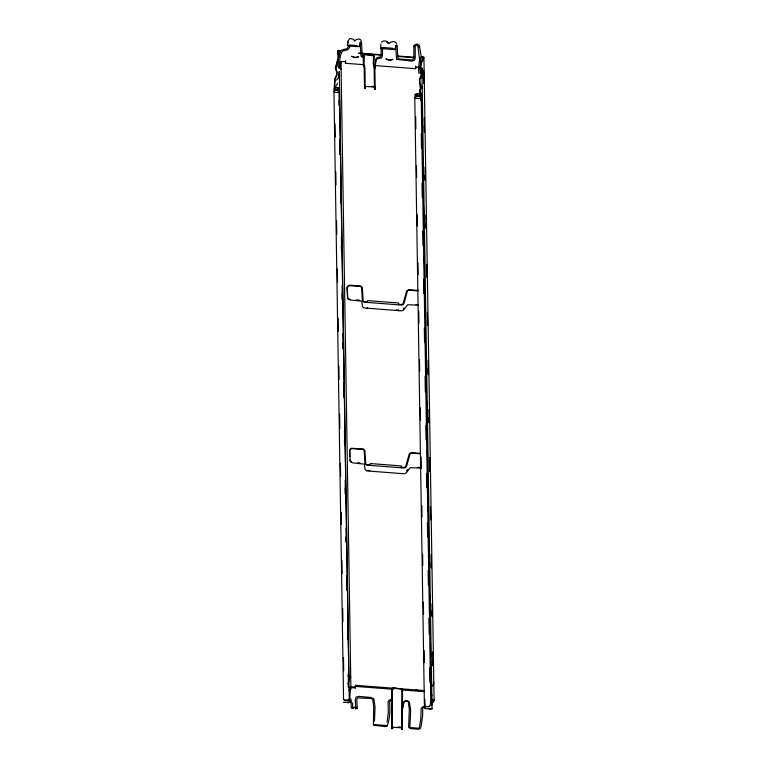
<?xml version="1.0" encoding="UTF-8"?>
<svg xmlns="http://www.w3.org/2000/svg" width="768" height="768" viewBox="0 0 768 768"><rect width="100%" height="100%" fill="white"/><g stroke="black" fill="none" stroke-linecap="round" stroke-linejoin="round"><path stroke-width="1.15" d="M349.642 45.475L349.632 47.539L347.683 49.814L342.624 50.976C339.158 55.709 339.677 62.246 339.821 67.882L340.944 62.17L342.202 61.45L345.466 61.699L345.494 63.293L363.322 64.656M381.158 48.442L381.062 55.594L380.486 56.88L377.088 57.61L375.974 58.829L374.88 67.44M382.512 47.942L382.454 55.824L381.542 57.926L377.347 58.877L375.994 59.885L375.091 68.448M421.68 69.936L421.459 68.131L421.123 70.733M422.419 70.022C422.237 62.15 421.267 80.333 422.4 70.867M374.448 721.104L375.053 707.29L373.853 698.899L371.05 697.478L358.742 696.394L356.102 697.066L355.306 699.821L355.699 708.749L357.168 708.499L356.774 699.514L357.6 697.93L370.733 698.429L372.73 699.283L373.709 706.858L373.45 725.174L385.21 726.634L387.158 726.221C389.962 718.435 390.23 709.958 389.53 701.77L391.306 700.09M336.941 63.85L337.421 60.403L337.546 61.786M431.222 700.685L431.712 698.995M361.526 42.422L360.653 39.802L358.838 38.947L356.362 39.494L354.384 40.944L354.864 40.915L353.155 39.158L349.766 38.525L347.779 41.434L347.338 45.734L348.97 44.995L356.515 45.523L359.174 46.637L360.96 42.442L361.526 42.422L362.237 55.478L363.475 56.189M339.437 90.826L349.258 699.696L347.578 700.646L344.573 700.416L343.574 699.523L333.946 91.325L334.531 87.821M339.245 71.376L338.208 78.221L336.451 80.093M345.466 61.699L345.648 60.624M345.494 63.293L345.667 62.218M375.37 87.178L375.216 89.338L374.467 89.28L374.736 87.667L374.074 87.072L366.365 86.486L365.52 86.966L365.251 88.579L364.502 88.522L365.059 86.381M374.016 65.482L415.613 68.669L415.766 66M415.613 68.669L415.795 67.594M420.365 58.147L422.064 57.264A1.286 0.912 -0.9 0 1 423.226 57.379C421.766 60.883 419.846 65.04 420.346 69.437C422.371 72.662 421.123 76.147 419.462 79.123C419.29 84.662 421.603 90.01 419.558 95.654L416.131 95.626L415.334 94.781L419.923 93.456L416.026 93.888L414.739 94.858L416.074 96.432L419.914 96.25L420.941 85.046A8.15 8.122 85.9 0 1 421.642 75.725A7.046 7.018 85.9 0 0 421.901 72.317C419.75 67.45 421.373 61.814 423.926 57.744A1.133 0.806 -0.9 0 0 422.928 56.851L420.432 57.744M419.626 89.808L419.53 91.354L420.605 93.13L420.71 100.33M421.066 92.861L419.952 98.496L415.469 98.285L414.778 97.267L415.19 96.634M348.202 684.221L348.931 679.843L339.302 71.654M349.699 701.021L351.034 703.123L351.341 708.048L352.694 708.528L352.589 703.488L351.408 701.99L350.861 699.043L349.958 702.547L349.757 701.779L350.006 693.341L350.861 688.435L352.118 687.715L355.382 687.965L355.536 685.306L397.603 688.531M355.382 687.965L355.536 685.306M392.803 726.691L391.603 728.774L391.67 690.394L392.227 688.262L393.571 687.821L402.538 689.05L402.317 729.6L402.019 727.402M392.419 690.451L392.688 688.838L393.533 688.358L401.232 688.954L401.894 689.549L401.568 729.542L401.866 728.525L401.203 727.834L393.494 727.248L392.352 728.832L392.419 690.451L391.67 690.394M431.222 689.568C430.234 686.429 433.651 685.613 433.824 683.05A1.133 0.806 -0.9 0 0 433.373 682.31M421.142 93.283L430.771 701.472L430.003 706.147L428.746 706.867L425.098 706.483L424.406 705.466L414.778 97.267M431.664 705.686C430.896 703.027 434.208 702.518 434.093 700.176L423.926 57.744M387.082 722.074L388.32 712.541L388.09 701.846L388.906 700.301L390.806 699.514M348.998 690.25L350.4 687.101L355.565 686.89M380.496 48.518L380.659 47.875L382.618 47.462L392.41 48.211L394.56 49.603L380.496 48.518L380.957 43.939M402.778 708.365L403.805 702.787L404.918 701.51L407.098 701.299L408.336 702.01L409.315 709.594L408.624 727.584L411.283 728.698L418.829 729.226L420.461 728.496L421.334 724.838L422.659 715.066L422.678 708.355L423.744 707.338L425.424 707.328M394.56 49.603L396.499 44.918L397.133 45.178L397.843 58.205L399.84 59.059L411.264 59.933L412.963 59.558L413.827 57.744L413.885 46.042L414.739 44.851L417.139 43.968L419.28 45.197L421.046 55.392L420.058 69.494L420.509 73.661M403.421 308.842L403.901 307.978M336.653 90.24L334.829 89.741L335.002 86.947L338.65 87.955L339.59 89.098L337.92 90.442L334.147 89.674L334.819 78.442A8.15 8.122 85.9 0 0 335.52 69.12A7.046 7.018 85.9 0 1 335.779 65.712C338.045 61.229 338.669 55.699 337.498 51.11A1.133 0.806 -0.9 0 1 338.765 50.39L340.637 51.562M422.141 78.077L423.926 76.214L424.195 74.861A1.133 0.806 -0.9 0 0 423.744 74.122M348.288 46.733L347.088 48.614L341.05 50.237C337.92 55.382 338.064 61.901 338.323 67.766L338.592 67.382M424.406 705.466L424.819 704.822M424.858 707.232L424.666 708.557L432.058 708.816L421.987 73.123M367.555 307.843L367.21 308.371L367.478 307.68M339.629 91.507L337.949 92.448L334.944 92.218L333.946 91.325M395.683 45.581L396.586 59.366L411.83 61.094L414.461 60.422L415.181 58.166L415.238 46.522L416.093 45.322L417.811 45.456L419.549 59.414L418.55 69.379L419.011 73.546M352.694 708.528L354.413 707.04L355.699 708.749M418.099 290.39L408.701 289.67L406.704 290.928L402.96 303.936L401.741 304.522L398.506 304.272L398.688 304.829L398.525 302.966L367.68 300.605L367.027 302.4L367.392 301.882L364.157 301.642L363.158 300.883L362.352 287.53L360.71 285.994L350.141 285.178L348.634 285.35L347.136 287.069L347.741 298.195M420.672 453.322L411.283 452.602L409.277 453.859L405.533 466.867L404.314 467.453L401.088 467.203L401.27 467.76L401.107 465.898L370.262 463.536L369.61 465.331L369.974 464.813L366.739 464.573L365.741 463.814L364.925 450.461L363.283 448.925L351.216 448.282L349.718 450L349.824 456.691M430.579 708.538L432.058 708.816M429.437 706.109L428.803 706.464M340.838 52.051L339.466 50.928A1.286 0.912 -0.9 0 0 338.294 50.87L337.872 52.301L339.024 54.528L337.958 62.314L335.99 68.352L337.075 72L336.998 75.043L335.184 79.056L334.464 88.56L334.973 89.405L338.899 89.309L338.438 88.339L334.79 87.322M406.483 470.909L407.99 469.229M335.299 86.592L337.152 84.624L337.258 83.088M431.635 703.008L433.238 701.472M348.566 699.907L344.64 700.013M348.605 702.317L343.622 702.326M388.618 43.411L386.89 41.798L388.618 43.411L392.208 41.626L394.694 41.731L396.672 43.382M381.398 42.163L383.587 40.963L385.891 41.05L389.117 43.565M418.243 46.752L419.712 46.493M373.267 724.493L387.322 725.578M347.779 41.434L348.221 43.085M338.016 92.045L338.544 91.978M345.053 702.307L344.304 702.394M430.013 708.739L430.896 708.893L428.774 708.883M359.558 42.845L360.067 42.826L361.066 56.381L363.12 57.514M424.733 706.685L423.062 706.656L421.19 708.413L420.749 719.578L419.213 728.256L409.862 727.536L410.659 710.026L409.373 701.894L407.318 700.771L405.149 700.723L403.795 701.731L402.835 706.618M347.606 702.662L348.854 702.739L349.104 701.424M348.586 45.974L357.936 46.694M358.704 53.011L381.264 54.739M397.882 56.016L414.499 57.293M358.646 53.414L381.197 55.142M397.814 56.419L414.432 57.696M415.594 67.075L418.858 67.325M371.971 86.371L374.198 86.544M418.013 290.928L408.643 290.208L407.424 291.13L404.093 303.101L402.883 304.8L401.645 305.059L364.07 302.179L362.41 300.922L361.594 287.616L360.586 286.522L350.045 285.715L348.547 285.878L347.05 287.597L347.654 298.733L350.275 299.99L361.805 301.21L362.496 306.72L364.166 307.978L401.741 310.858L403.776 309.888L407.645 304.723L418.234 305.203M356.237 299.914L359.76 300.182M415.978 304.493L418.32 304.666M396.298 309.898L398.602 310.07L398.822 310.79L398.669 310.224M420.595 453.859L411.226 453.139L410.006 454.061L406.675 466.032L405.456 467.731L404.227 467.99L366.653 465.11L364.982 463.853L364.176 450.547L363.168 449.453L352.627 448.646L351.13 448.81L349.632 450.528L350.237 461.664L352.858 462.922L364.387 464.141L365.078 469.651L366.739 470.909L404.323 473.789L406.349 472.819L410.218 467.654L420.816 468.134M357.638 462.749L359.99 462.931M417.379 467.328L420.902 467.606M366.835 470.371L370.061 470.611M401.021 688.79L424.57 690.595M355.363 686.381L393.389 689.299M401.712 689.933L424.291 691.661M401.635 691.152L402.384 691.21M397.987 726.912L400.214 727.075M415.862 689.933L419.136 690.71M348.854 299.059L350.362 299.462M415.68 97.891L416.17 98.045M425.347 708.499L425.837 708.643M341.107 69.168L339.744 68.054A1.286 0.912 -0.9 0 0 338.966 67.92M349.67 675.907L348.662 675.706A1.133 0.806 -0.9 0 0 348.077 675.773M350.736 677.366L349.373 676.243A1.286 0.912 -0.9 0 0 348.192 676.176M413.885 46.042L415.238 46.522M351.437 461.99L349.872 460.042M350.534 676.877L350.045 676.224M340.416 68.026L340.723 68.525M356.736 707.203L357.168 708.499M349.066 699.014L349.258 699.696M431.232 694.819L431.232 692.621M425.002 705.389L424.906 699.389M423.36 57.696L423.398 59.981M423.562 70.253L423.763 83.213M424.32 118.003L424.522 131.203M425.098 167.184L425.299 180.384M425.856 215.174L426.067 228.365M426.634 264.355L426.826 276.346M427.392 312.336L427.603 325.536M428.15 360.317L428.381 374.717M428.928 409.507L429.139 422.698M429.686 457.488L429.898 470.678M430.474 506.669L430.675 519.869M431.232 554.65L431.434 567.85M432.01 603.84L432.202 615.83M432.768 651.821L432.979 665.011M423.226 57.379L423.264 59.664M423.562 78.096L423.638 82.896M424.32 126.086L424.416 132.077M425.098 175.267L425.174 180.067M425.856 223.248L425.933 228.048M426.614 271.229L426.71 277.229M427.392 320.419L427.469 325.21M428.15 368.4L428.246 374.4M428.938 417.581L429.005 422.381M429.696 465.562L429.792 471.562M430.474 514.752L430.55 519.552M431.232 562.733L431.309 567.533M431.99 610.714L432.086 616.714M432.768 659.904L432.864 665.894M422.026 110.822L422.237 124.013M422.784 158.803L422.995 172.003M423.542 206.794L423.773 221.184M424.32 255.974L424.531 269.165M425.078 303.955L425.29 317.155M425.856 353.136L426.067 366.336M426.624 401.126L426.845 415.517M427.402 450.307L427.603 463.498M428.16 498.288L428.371 511.488M428.938 547.469L429.149 560.669M429.696 595.459L429.907 608.65M430.454 643.44L430.666 656.64M421.248 133.91L421.478 148.31M422.026 183.101L422.256 197.491M422.784 231.082L423.014 245.472M423.542 279.062L423.773 293.462M424.32 328.253L424.55 342.643M425.078 376.234L425.328 391.824M425.866 425.414L426.086 439.814M426.624 473.395L426.845 487.795M427.402 522.586L427.632 536.976M428.16 570.566L428.39 584.957M428.918 618.547L429.168 634.147M429.696 667.728L429.926 682.128M420 93.859L420.029 95.462M415.68 116.774L415.872 128.765M416.467 165.955L416.65 177.571M417.235 214.752L417.408 225.936M417.994 262.733L418.186 274.733M418.762 311.107L418.954 323.098M419.53 359.904L419.712 371.088M420.288 407.885L420.49 420.269M421.075 457.075L421.248 468.25M421.834 505.44L422.016 517.046M422.611 554.237L422.784 565.421M423.37 602.218L423.562 614.218M424.138 650.592L424.33 662.582M375.216 89.338L374.89 68.803L373.987 63.821L374.304 55.661L373.046 54.979L365.261 54.384L363.619 55.046L363.274 58.944L363.398 65.51L364.176 67.978L364.502 88.522M374.467 89.28L374.141 68.746L373.238 63.763L373.584 55.814L365.213 54.72L364.368 55.104L364.022 63.053L364.934 68.035L365.251 88.579M340.992 61.642L350.899 687.638M339.072 91.344L339.302 105.734M339.83 139.325L340.032 154.454M340.608 188.506L340.838 202.906M341.366 236.496L341.597 250.886M342.144 285.677L342.336 299.606M342.912 333.658L343.114 348.787M343.69 382.848L343.91 397.238M344.448 430.829L344.678 445.219M345.226 480.01L345.408 493.939M345.984 527.99L346.214 542.39M346.742 575.981L346.973 590.371M347.52 625.162L347.702 639.082M348.278 673.142L348.509 687.542M338.294 50.87L338.371 55.43M339.082 100.378L339.158 105.178M339.84 148.358L339.936 154.358M340.598 196.339L340.694 202.339M341.376 245.53L341.453 250.33M342.134 293.51L342.23 299.51M342.912 342.691L343.008 348.691M343.68 390.682L343.766 396.672M344.458 439.862L344.534 444.662M345.216 487.843L345.312 493.843M345.994 537.024L346.07 541.824M346.752 585.014L346.829 589.805M347.51 632.995L347.606 638.995M348.288 681.888L348.374 687.59M335.021 123.763L335.232 136.954M335.789 171.744L335.99 184.944M336.566 220.925L336.768 234.125M337.325 268.915L337.536 282.106M338.102 318.096L338.314 331.286M338.861 366.077L339.072 379.277M339.619 414.058L339.85 428.458M340.397 463.248L340.608 476.438M341.174 512.429L341.366 524.419M341.942 560.41L342.144 573.61M342.701 608.4L342.902 621.59M343.478 657.581L343.69 670.771M431.75 694.646A3.59 2.563 -0.9 0 1 431.472 696.365M433.651 699.437A1.133 0.806 -0.9 0 1 434.093 700.176M422.122 86.458A3.59 2.563 -0.9 0 1 421.843 88.176A4.464 3.187 -0.9 0 0 420.211 89.741M431.875 701.606C431.77 709.834 433.037 693.552 431.875 701.606M358.541 56.803L355.238 57.686L351.571 56.266L355.277 57.475L358.541 56.803M392.784 59.424L389.482 60.307L385.805 58.886L389.51 60.096L392.784 59.424"/></g></svg>
